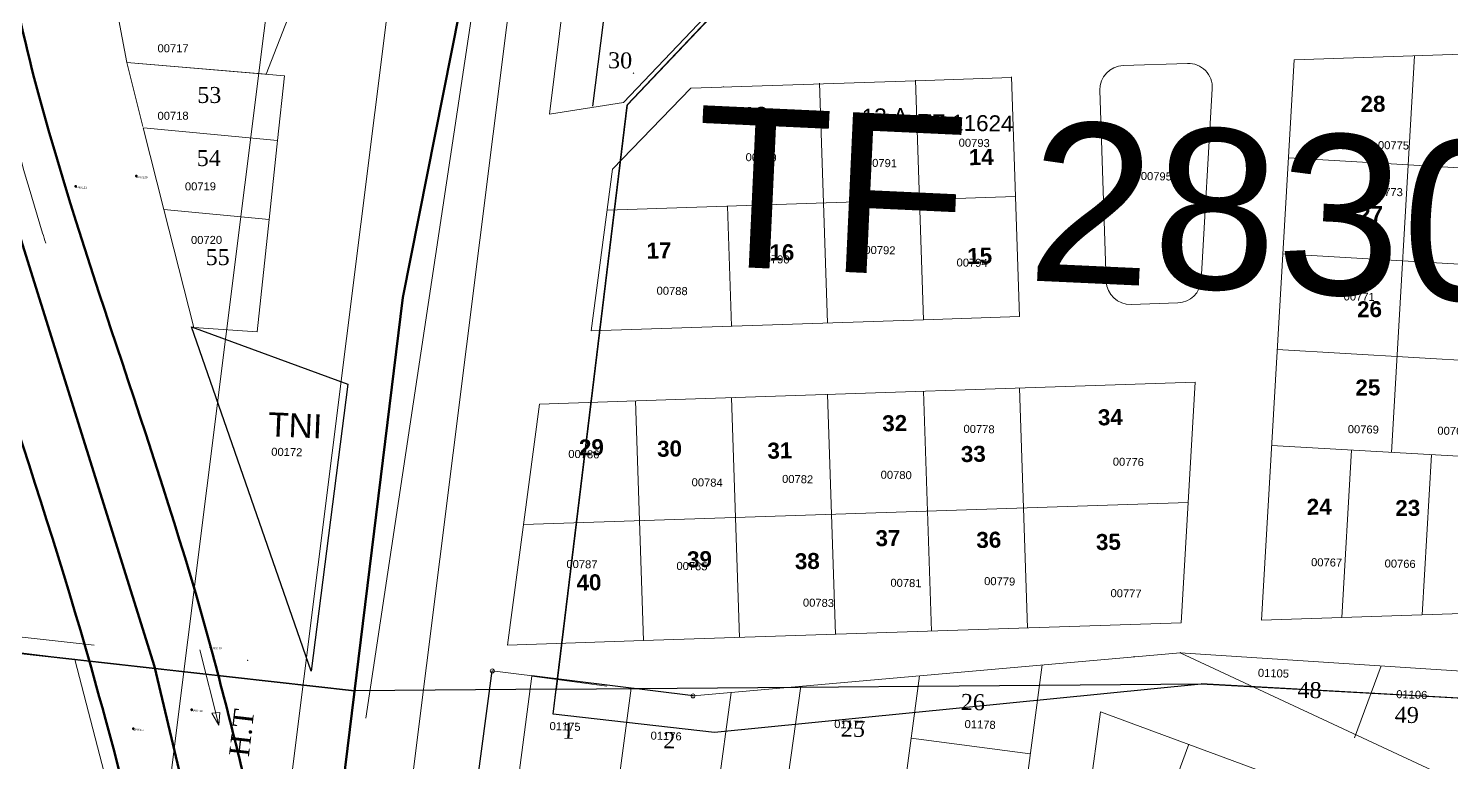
# Model space of a CAD drawing. Header units: metres. Extents: x 251686 to 255059, y 1627526 to 1631912.
# Drawn here: x 253599.5 to 253777.3, y 1631176.2 to 1631268 of the extents above; entities that cross this region are included whole.
import ezdxf
from ezdxf.enums import TextEntityAlignment as Align

# ---------------------------------------------------------------- set-up
doc = ezdxf.new("R2010")
doc.units = ezdxf.units.M
doc.header["$MEASUREMENT"] = 0
doc.linetypes.add('DGN Style 2', pattern=[29.229957, 17.537974, -11.691983])
for name, color, linetype in [('A_revoir_niveau_0', 7, 'Continuous'), ('limites_parcelles', 7, 'Continuous'), ('limites_sections', 7, 'Continuous'), ('limites_tf', 7, 'Continuous'), ('numero_lot', 7, 'Continuous'), ('numero_parcelle', 7, 'Continuous'), ('toponymie', 7, 'Continuous')]:
    doc.layers.add(name, color=color, linetype=linetype)
for name, color, linetype, lineweight in [('Div_Cont', 7, 'Continuous', 0), ('Division - Cotations Texte', 7, 'Continuous', 0), ('imptf3640', 7, 'Continuous', 0), ('morcellements', 5, 'Continuous', 13), ('Numero Titre Foncier', 4, 'Continuous', 0), ('Régularisation', 1, 'Continuous', 40), ('Voirie', 252, 'Continuous', 0)]:
    doc.layers.add(name, color=color, linetype=linetype, lineweight=lineweight)
doc.layers.add('Lignes HT Vectorisées', color=6, linetype='Continuous', lineweight=0, true_color=0xff00ff)
doc.styles.get("Standard").update_dxf_attribs({"font": 'txt.shx'})
doc.styles.add('Style-Arial', font='arial.ttf')
doc.styles.add('Style-FANCY', font='times.ttf')
doc.styles.add('Style-Times New Roman', font='times.ttf')
doc.styles.add('style1', font='')
doc.styles.add('Times 3.0', font='times.ttf', dxfattribs={"width": 0.99, "height": 3})
doc.styles.get('style1').set_extended_font_data('Times New Roman', bold=True)

msp = doc.modelspace()

# ---------------------------------------------------------------- linework, layer by layer
at = {"layer": 'A_revoir_niveau_0', "color": 3, "lineweight": 0, "ltscale": 39.37}
for p, q in [((253744.282094, 1631263.593368), (253736.243604, 1631263.326762)), ((253747.37643, 1631260.420144), (253745.97823, 1631236.475211)), ((253734.136385, 1631236.356822), (253733.344702, 1631260.228981)), ((253737.2341, 1631233.45791), (253743.082707, 1631233.651741))]:
    msp.add_line(p, q, dxfattribs=at)
at = {"layer": 'A_revoir_niveau_0', "lineweight": 0, "ltscale": 39.37}
for p, q in [((253672.447511, 1631250.36719), (253682.238223, 1631260.480822)), ((253710.288125, 1631261.411129), (253682.238223, 1631260.480822)), ((253686.301362, 1631260.61558), (253686.297985, 1631260.717431)), ((253699.285252, 1631231.145891), (253698.291367, 1631261.115172)), ((253711.27866, 1631231.542845), (253710.28475, 1631261.512914)), ((253722.281507, 1631261.808904), (253710.288125, 1631261.411129)), ((253723.272052, 1631231.940324), (253722.278132, 1631261.910656)), ((253669.771532, 1631230.167236), (253672.447511, 1631250.36719)), ((253671.768504, 1631245.241624), (253722.774874, 1631246.932053)), ((253687.291843, 1631230.748937), (253686.7947, 1631245.739615)), ((253669.771532, 1631230.167236), (253711.27866, 1631231.542845)), ((253711.27866, 1631231.542845), (253723.272052, 1631231.940324))]:
    msp.add_line(p, q, dxfattribs=at)
at = {"layer": 'A_revoir_niveau_0', "color": 5, "linetype": 'Continuous', "lineweight": 30}
for p, q in [((253643.297077, 1631081.05512), (253657.411361, 1631187.639812)), ((253682.50071, 1631184.521473), (253662.371344, 1631187.023155))]:
    msp.add_line(p, q, dxfattribs=at)
at = {"layer": 'A_revoir_niveau_0', "color": 1, "lineweight": 0, "ltscale": 39.37}
msp.add_line((253682.50071, 1631184.521473), (253657.411361, 1631187.639812), dxfattribs=at)
at = {"layer": 'A_revoir_niveau_0', "color": 7, "linetype": 'Continuous', "lineweight": 0}
msp.add_line((253655.946461, 1631138.495991), (253662.367647, 1631186.983214), dxfattribs=at)
at = {"layer": 'A_revoir_niveau_0', "color": 7, "linetype": 'Continuous', "lineweight": 13}
msp.add_line((253679.840437, 1631129.685661), (253687.249412, 1631184.942601), dxfattribs=at)
at = {"layer": 'A_revoir_niveau_0', "color": 7, "flags": 128}
msp.add_lwpolyline([(253675.234958, 1631299.968189), (253669.935045, 1631258.237417)], dxfattribs=at)
at = {"layer": 'A_revoir_niveau_0', "lineweight": 0, "ltscale": 39.37}
for centre in [(253657.411361, 1631187.639812), (253682.50071, 1631184.521473)]:
    msp.add_circle(centre, 0.25, dxfattribs=at)
at = {"layer": 'A_revoir_niveau_0', "color": 3, "lineweight": 0, "ltscale": 39.37}
for centre, start, end in [((253736.343047, 1631260.328417), 91.899585, 181.899429), ((253744.381538, 1631260.595023), 356.658161, 91.899585), ((253737.13473, 1631236.456258), 181.899429, 271.898174), ((253742.983337, 1631236.650089), 271.898174, 356.658161)]:
    msp.add_arc(centre, 2.999994, start, end, dxfattribs=at)
at = {"layer": 'A_revoir_niveau_0', "color": 0, "linetype": 'Continuous', "lineweight": 13}
msp.add_open_spline([(253601.628372, 1631241.131101), (253601.496953, 1631241.549315), (253601.365543, 1631241.967535), (253601.234143, 1631242.38576), (253599.367787, 1631248.326068), (253597.724816, 1631254.325346), (253596.17797, 1631260.36765), (253594.645512, 1631266.35375), (253593.463681, 1631272.406179), (253592.535928, 1631278.511186), (253592.072477, 1631281.560891), (253591.681611, 1631284.613735), (253591.349546, 1631287.678995), (253591.017127, 1631290.747519), (253590.725181, 1631293.813061), (253590.486881, 1631296.892798), (253590.083988, 1631302.099711), (253589.869198, 1631307.310836), (253589.785643, 1631312.522985), (253589.702231, 1631317.726311), (253589.869106, 1631322.936967), (253590.200281, 1631328.136904), (253590.401774, 1631331.300658), (253590.697674, 1631334.45058), (253591.131602, 1631337.594354), (253591.565783, 1631340.739971), (253592.067674, 1631343.863384), (253592.692807, 1631346.974081), (253593.321226, 1631350.101128), (253593.99738, 1631353.210659), (253594.738922, 1631356.311265), (253595.486, 1631359.435015), (253596.291767, 1631362.539074), (253597.124973, 1631365.641084), (253597.670933, 1631367.673685), (253598.289704, 1631369.680563), (253598.94185, 1631371.684006), (253599.581411, 1631373.648788), (253600.356466, 1631375.554883), (253601.225433, 1631377.435634), (253602.114725, 1631379.360375), (253603.116604, 1631381.209243), (253604.240298, 1631383.005104), (253604.829873, 1631383.947347), (253605.443058, 1631384.864823), (253606.104642, 1631385.755635), (253606.798566, 1631386.689991), (253607.514643, 1631387.600681), (253608.251023, 1631388.501553), (253608.921252, 1631389.321496), (253609.632079, 1631390.098211), (253610.34258, 1631390.886507), (253611.031527, 1631391.650888), (253611.637279, 1631392.320281), (253612.609188, 1631392.965887), (253614.245842, 1631394.053062), (253615.945375, 1631394.919088), (253617.583854, 1631394.408917), (253620.434403, 1631393.521347), (253623.297684, 1631392.551486), (253626.132562, 1631391.558312)], degree=3, knots=[0, 0, 0, 0, 0.00356647243, 0.00356647243, 0.00356647243, 0.05422330455, 0.05422330455, 0.05422330455, 0.10440893434, 0.10440893434, 0.10440893434, 0.12947874911, 0.12947874911, 0.12947874911, 0.15457526666, 0.15457526666, 0.15457526666, 0.19700595864, 0.19700595864, 0.19700595864, 0.23936482057, 0.23936482057, 0.23936482057, 0.26513686998, 0.26513686998, 0.26513686998, 0.29092402794, 0.29092402794, 0.29092402794, 0.3168467208, 0.3168467208, 0.3168467208, 0.34296291918, 0.34296291918, 0.34296291918, 0.36007562782, 0.36007562782, 0.36007562782, 0.37685809544, 0.37685809544, 0.37685809544, 0.39403310528, 0.39403310528, 0.39403310528, 0.40304440498, 0.40304440498, 0.40304440498, 0.41249619668, 0.41249619668, 0.41249619668, 0.42109889594, 0.42109889594, 0.42109889594, 0.42944061362, 0.42944061362, 0.42944061362, 0.44348771485, 0.44348771485, 0.44348771485, 0.46792619985, 0.46792619985, 0.46792619985, 0.46792619985], dxfattribs=at)
at = {"layer": 'A_revoir_niveau_0', "color": 7, "linetype": 'Continuous', "lineweight": 0}
for p in [(253743.374075, 1631189.919895), (253657.411361, 1631187.639812), (253682.50071, 1631184.521473)]:
    msp.add_point(p, dxfattribs=at)
at = {"layer": 'A_revoir_niveau_0', "lineweight": 13}
msp.add_point((253626.83608, 1631188.946393), dxfattribs=at)
at = {"layer": 'A_revoir_niveau_0', "color": 7, "lineweight": 0}
msp.add_3dface([(253610.156, 1631272.119), (253632.22, 1631270.023), (253629.168467, 1631262.229938), (253611.746471, 1631263.700887)], dxfattribs=at)
at = {"layer": 'Div_Cont', "color": 1}
msp.add_line((253674.999969, 1631262.307059), (253675.10676, 1631262.418528), dxfattribs=at)
at = {"layer": 'Division - Cotations Texte', "color": 1, "linetype": 'Continuous', "lineweight": 0}
msp.add_line((253671.741384, 1631185.741433), (253662.367647, 1631186.983214), dxfattribs=at)
msp.add_point((253737.606282, 1631189.408481), dxfattribs=at)
at = {"layer": 'imptf3640', "lineweight": 13, "ltscale": 0.02, "flags": 128}
for points in [[(253641.632759, 1631181.744626), (253664.047063, 1631330.849658)], [(253620.873819, 1631190.261943), (253623.244427, 1631180.87895), (253622.37879, 1631182.361544), (253623.358038, 1631182.462401), (253623.244427, 1631180.87895)]]:
    msp.add_lwpolyline(points, dxfattribs=at)
at = {"layer": 'Lignes HT Vectorisées', "color": 5, "flags": 128}
msp.add_lwpolyline([(253756.669149, 1629670.287472), (253861.621399, 1629827.964829), (253775.882942, 1630131.985118), (253683.847384, 1630461.074745), (253586.374624, 1630811.106198), (253617.63126, 1631056.920646), (253648.501603, 1631303.479896), (253822.386232, 1631416.29853), (253967.163614, 1631512.857485)], dxfattribs=at)
at = {"layer": 'limites_parcelles', "color": 7, "linetype": 'Continuous', "lineweight": 0}
for p, q in [((253757.60458, 1631264.035966), (253753.514414, 1631193.989664)), ((253630.587907, 1631253.948892), (253631.445029, 1631262.037727)), ((253630.587907, 1631253.948892), (253613.83742, 1631255.537235)), ((253629.542536, 1631244.083519), (253630.587907, 1631253.948892)), ((253629.542536, 1631244.083519), (253616.396093, 1631245.330114)), ((253628.051288, 1631230.010309), (253629.542536, 1631244.083519)), ((253620.135106, 1631230.55718), (253628.051288, 1631230.010309)), ((253590.334397, 1631192.793242), (253607.677572, 1631190.865669)), ((253743.374075, 1631189.919895), (253789.633165, 1631168.341148)), ((253716.526359, 1631116.080355), (253726.102407, 1631188.388195)), ((253768.467082, 1631188.271713), (253765.145294, 1631179.259332)), ((253702.10585, 1631121.446835), (253710.791744, 1631187.030102)), ((253667.97934, 1631134.145334), (253674.777302, 1631185.481409)), ((253687.686323, 1631126.812297), (253695.952182, 1631185.714387)), ((253729.333695, 1631151.858213), (253733.396689, 1631182.534915)), ((253733.396689, 1631182.534915), (253788.949015, 1631162.016768)), ((253724.63268, 1631177.281079), (253709.761823, 1631179.250908)), ((253744.462587, 1631178.480179), (253739.151717, 1631164.208721))]:
    msp.add_line(p, q, dxfattribs=at)
at = {"layer": 'limites_parcelles', "color": 7, "lineweight": 0, "ltscale": 39.37}
for p, q in [((253787.713889, 1631265.033834), (253757.604537, 1631264.035222)), ((253772.659213, 1631264.534528), (253769.764618, 1631214.963024)), ((253756.8887, 1631251.776129), (253786.837625, 1631250.027342)), ((253756.189185, 1631239.796559), (253786.138111, 1631238.047771)), ((253755.48967, 1631227.816988), (253785.438596, 1631226.068201)), ((253680.296751, 1631221.565449), (253745.23328, 1631223.717544)), ((253745.23328, 1631223.717544), (253743.477978, 1631193.657042)), ((253663.304362, 1631221.001923), (253680.296751, 1631221.565449)), ((253676.300225, 1631191.430669), (253675.30634, 1631221.39995)), ((253688.293616, 1631191.828148), (253687.299723, 1631221.797692)), ((253700.287007, 1631192.225627), (253699.293105, 1631222.195434)), ((253712.280399, 1631192.623107), (253711.286488, 1631222.593176)), ((253724.27379, 1631193.020586), (253723.279902, 1631222.989976)), ((253659.307836, 1631190.867143), (253663.304362, 1631221.001923)), ((253754.790155, 1631215.837418), (253784.739081, 1631214.088631)), ((253764.77313, 1631215.254489), (253763.550851, 1631194.322287)), ((253774.756106, 1631214.67156), (253773.587287, 1631194.65491)), ((253661.306882, 1631205.93486), (253744.35563, 1631208.687317)), ((253753.514414, 1631193.989664), (253783.623723, 1631194.987533)), ((253676.300225, 1631191.430669), (253743.477978, 1631193.657042)), ((253659.307836, 1631190.867143), (253676.300225, 1631191.430669)), ((253743.374075, 1631189.919895), (253682.50071, 1631184.521473)), ((253789.827806, 1631186.868706), (253743.374075, 1631189.919895))]:
    msp.add_line(p, q, dxfattribs=at)
at = {"layer": 'limites_parcelles', "color": 7, "lineweight": 0, "flags": 128}
msp.add_lwpolyline([(253761.441639, 1630127.929408), (253669.399425, 1630457.042785), (253571.924424, 1630807.082271), (253571.51908, 1630809.029393), (253571.374904, 1630811.013026), (253571.494427, 1630812.998296), (253602.749246, 1631058.798456), (253633.6178, 1631305.343416), (253634.165779, 1631307.894016), (253635.14739, 1631310.311098), (253636.532942, 1631312.521547), (253638.280524, 1631314.458505), (253640.337273, 1631316.063379), (253814.14227, 1631428.830345), (253814.14227, 1631428.830345), (253950.854808, 1631520.01047), (253983.472344, 1631505.704533), (253830.629866, 1631403.767217), (253662.51866, 1631294.693741), (253632.51326, 1631055.042836), (253601.636463, 1630812.215479), (253698.295348, 1630465.106707), (253790.324263, 1630136.040833)], dxfattribs=at)
at = {"layer": 'limites_parcelles', "color": 7, "linetype": 'Continuous', "lineweight": 0, "flags": 128}
for points in [[(253631.445029, 1631262.037727), (253611.746471, 1631263.700887), (253613.775606, 1631255.683724)], [(253613.812074, 1631255.539638), (253616.396093, 1631245.330114)], [(253616.396093, 1631245.330114), (253620.135106, 1631230.55718)]]:
    msp.add_lwpolyline(points, dxfattribs=at)
at = {"layer": 'limites_sections', "color": 112, "linetype": 'Continuous', "lineweight": 40, "flags": 128}
for points in [[(253674.590697, 1631377.408104), (253696.537777, 1631631.552986), (253757.0504, 1631605.0124), (254274.3391, 1631378.1314), (254391.230087, 1631349.844634), (254373.700701, 1631270.312536), (254242.098307, 1630809.467069), (253976.914647, 1630881.792805), (253928.216166, 1630961.492497), (253736.80282, 1630938.191521), (253609.69659, 1630931.397239), (253609.133378, 1630987.020807), (253623.83294, 1631051.575567), (253646.244957, 1631234.319701), (253674.590697, 1631377.408104)], [(253674.590697, 1631377.408104), (253674.590697, 1631377.408104), (253646.244957, 1631234.319701), (253623.83294, 1631051.575567), (253609.133378, 1630987.020807), (253440.819697, 1630955.12805), (253435.967436, 1630934.255873), (253410.924755, 1630940.010543), (253397.397847, 1630905.717981), (253240.051375, 1630964.260416), (253159.014814, 1630953.400816), (252902.302406, 1631004.373492), (252917.511762, 1631033.512299), (252933.615556, 1631071.636486), (253042.666678, 1631330.256564), (253197.294172, 1631271.365351), (253325.36771, 1631355.405241), (253397.015191, 1631407.238072), (253416.952786, 1631422.235841), (253456.97, 1631424.24), (253481.6913, 1631407.086037), (253494.993744, 1631402.644051), (253581.47345, 1631387.191228), (253674.590697, 1631377.408104)]]:
    msp.add_lwpolyline(points, close=True, dxfattribs=at)
at = {"layer": 'limites_tf', "color": 5, "linetype": 'Continuous', "lineweight": 30}
for p, q in [((253674.282186, 1631258.386102), (253818.461117, 1631410.52824)), ((253665.023716, 1631182.247359), (253674.282186, 1631258.386102)), ((253592.188361, 1631190.523321), (253640.192874, 1631185.146443)), ((253792.474854, 1631183.449861), (253745.991178, 1631186.006322))]:
    msp.add_line(p, q, dxfattribs=at)
at = {"layer": 'limites_tf', "color": 5, "linetype": 'Continuous', "lineweight": 30, "flags": 128}
for points in [[(254274.3391, 1631378.1314), (254094.976587, 1631456.799166), (254025.54142, 1631439.008178), (253929.864547, 1631439.792616), (253905.635539, 1631445.95606), (253905.632255, 1631445.956895), (253818.461883, 1631410.543913), (253674.277908, 1631258.406557), (253665.394457, 1631185.372073), (253745.984499, 1631186.024399), (253792.46809, 1631183.466396), (253798.245874, 1631304.469707), (253966.13604, 1631327.311891), (253984.263036, 1631250.786115), (254072.173207, 1631231.504368), (254122.355221, 1631360.284141), (254263.725588, 1631310.14601), (254286.770059, 1631375.123199), (254274.3391, 1631378.1314)], [(253665.298018, 1630991.891082), (253758.103332, 1631011.356759), (253790.774384, 1631110.815619), (253792.481205, 1631183.445644), (253745.997615, 1631186.003646), (253685.18485, 1631179.959457), (253665.030028, 1631182.247368), (253665.407573, 1631185.35132), (253640.199282, 1631185.147275), (253592.194947, 1631190.525745), (253559.001348, 1631071.690006), (253620.765602, 1631025.31646), (253639.221257, 1631011.459902), (253665.062901, 1630992.067521), (253665.089254, 1630992.072514), (253665.087212, 1630992.049277), (253665.298018, 1630991.891082)]]:
    msp.add_lwpolyline(points, close=True, dxfattribs=at)
at = {"layer": 'morcellements', "color": 2, "linetype": 'Continuous', "lineweight": 13, "flags": 128}
msp.add_lwpolyline([(253587.831, 1631191.23), (253605.259132, 1631189.056799), (253614.025453, 1631155.342849), (253613.221204, 1631149.23096), (253579.398356, 1631161.463262), (253587.831, 1631191.23)], close=True, dxfattribs=at)
at = {"layer": 'Régularisation', "color": 1, "linetype": 'Continuous', "lineweight": 13, "flags": 128}
msp.add_lwpolyline([(253839.764432, 1631477.428908), (253862.454658, 1631456.808139), (253905.623831, 1631445.708344), (253818.364453, 1631410.503997), (253673.8142, 1631258.714609), (253664.56035, 1631257.260146), (253678.091869, 1631366.549654), (253696.37845, 1631371.500713), (253714.560694, 1631385.713133), (253732.851333, 1631402.994682), (253767.095856, 1631437.91941), (253785.21246, 1631451.522411), (253805.648614, 1631462.903862), (253839.764432, 1631477.428908)], close=True, dxfattribs=at)
at = {"layer": 'Régularisation', "color": 1, "linetype": 'Continuous', "lineweight": 30}
msp.add_3dface([(253619.822126, 1631230.645878, 214456.700023), (253639.354383, 1631223.479552, 214456.700023), (253634.808428, 1631187.617036, 214456.700023)], dxfattribs=at)
at = {"layer": 'voirie', "color": 7, "linetype": 'Continuous', "lineweight": 80}
for p, q in [((253615.200063, 1631188.191398), (253592.657565, 1631260.270279)), ((253620.962863, 1631164.114474), (253615.200063, 1631188.191398))]:
    msp.add_line(p, q, dxfattribs=at)
for points, knots in [([(253509.794243, 1631705.459673), (253517.191333, 1631698.261828), (253524.588424, 1631691.063983), (253531.985514, 1631683.866138), (253536.537074, 1631679.437177), (253539.193052, 1631673.463741), (253542.061743, 1631667.696376), (253546.328939, 1631659.117386), (253549.880225, 1631650.584514), (253552.444753, 1631641.326407), (253554.628455, 1631633.44311), (253556.050551, 1631625.52684), (253556.273139, 1631617.500048), (253556.463705, 1631610.628057), (253556.415519, 1631603.688219), (253555.559067, 1631596.852248), (253554.697487, 1631589.975349), (253553.840938, 1631583.10189), (253552.789271, 1631576.253797), (253550.602424, 1631562.013804), (253548.392616, 1631547.779831), (253546.201814, 1631533.540665), (253543.857361, 1631518.302841), (253541.57784, 1631503.054118), (253539.305748, 1631487.808473), (253538.21101, 1631480.462823), (253538.594992, 1631472.921242), (253539.622091, 1631465.526948), (253540.273432, 1631460.837807), (253541.984434, 1631456.486382), (253544.212414, 1631452.161863), (253547.094067, 1631446.568561), (253550.619237, 1631441.777572), (253554.637161, 1631437.148863), (253558.337684, 1631432.885804), (253563.822011, 1631430.966256), (253567.675304, 1631426.500987), (253576.090012, 1631416.749861), (253584.806864, 1631406.018817), (253584.497443, 1631393.815078), (253584.291825, 1631385.70537), (253583.488517, 1631377.5521), (253582.664247, 1631369.455466), (253581.352765, 1631356.573033), (253579.546272, 1631343.707712), (253578.477275, 1631330.813834), (253577.516314, 1631319.223045), (253578.232656, 1631307.504293), (253579.331512, 1631295.884551), (253580.492014, 1631283.612942), (253582.145392, 1631271.425667), (253585.349271, 1631259.478712), (253592.042684, 1631234.519626), (253601.075807, 1631210.541817), (253607.940211, 1631185.773482), (253609.982447, 1631178.404629), (253611.969353, 1631171.047473), (253613.598025, 1631163.547279), (253615.86122, 1631153.125046), (253617.192832, 1631142.618882), (253618.192363, 1631132.009784), (253618.974313, 1631123.710096), (253619.451084, 1631115.409742), (253619.420707, 1631107.107284), (253619.383915, 1631097.05167), (253619.258135, 1631086.954445), (253618.136797, 1631076.936983), (253613.085338, 1631031.809812), (253607.920798, 1630986.823369), (253602.873829, 1630941.760225), (253598.505641, 1630902.757754), (253594.657551, 1630863.693173), (253589.788853, 1630824.74971), (253588.779408, 1630816.675427), (253587.769964, 1630808.601144), (253586.76052, 1630800.526861)], [0, 0, 0, 0, 0.032868656, 0.032868656, 0.032868656, 0.0530933214, 0.0530933214, 0.0530933214, 0.0831776336, 0.0831776336, 0.0831776336, 0.1087944889, 0.1087944889, 0.1087944889, 0.1307258908, 0.1307258908, 0.1307258908, 0.1527885997, 0.1527885997, 0.1527885997, 0.1986660178, 0.1986660178, 0.1986660178, 0.2477610268, 0.2477610268, 0.2477610268, 0.2714159597, 0.2714159597, 0.2714159597, 0.2864168956, 0.2864168956, 0.2864168956, 0.3058190024, 0.3058190024, 0.3058190024, 0.3236884171, 0.3236884171, 0.3236884171, 0.3627111306, 0.3627111306, 0.3627111306, 0.3886427564, 0.3886427564, 0.3886427564, 0.429902174, 0.429902174, 0.429902174, 0.4669918102, 0.4669918102, 0.4669918102, 0.5061621734, 0.5061621734, 0.5061621734, 0.5879952786, 0.5879952786, 0.5879952786, 0.6123415301, 0.6123415301, 0.6123415301, 0.6461729623, 0.6461729623, 0.6461729623, 0.6726399011, 0.6726399011, 0.6726399011, 0.7046956251, 0.7046956251, 0.7046956251, 0.8491018716, 0.8491018716, 0.8491018716, 0.9740865025, 0.9740865025, 0.9740865025, 1, 1, 1, 1]), ([(253618.558244, 1630811.932652), (253615.639965, 1630812.823285), (253612.721686, 1630813.713918), (253609.803407, 1630814.60455), (253607.051619, 1630815.444371), (253604.28836, 1630818.63114), (253604.597998, 1630821.489492), (253608.879476, 1630861.012923), (253613.679035, 1630900.534004), (253618.076199, 1630940.073487), (253623.136282, 1630985.573973), (253628.268606, 1631030.976074), (253633.223772, 1631076.576022), (253634.317535, 1631086.641381), (253634.390859, 1631096.772138), (253634.417469, 1631106.867911), (253634.441295, 1631115.907208), (253633.982819, 1631124.943612), (253633.083457, 1631133.978144), (253632.018726, 1631144.673885), (253630.477717, 1631155.231028), (253628.292656, 1631165.75292), (253626.554852, 1631174.121101), (253624.462729, 1631182.356365), (253622.245744, 1631190.583704), (253615.784295, 1631214.56245), (253606.592977, 1631237.586064), (253600.20021, 1631261.731338), (253597.027588, 1631273.714228), (253595.436991, 1631285.931137), (253594.149848, 1631298.19839), (253593.061889, 1631308.567295), (253593.037429, 1631319.04618), (253593.55566, 1631329.437908), (253594.188212, 1631342.122032), (253596.8899, 1631354.525442), (253600.110726, 1631367.008141), (253602.257842, 1631375.329548), (253604.954448, 1631382.588503), (253611.011083, 1631389.976855), (253613.642329, 1631393.186654), (253616.792364, 1631396.786055), (253620.285227, 1631395.975768), (253624.378482, 1631395.0262), (253628.459689, 1631393.20247), (253632.606743, 1631392.010686), (253636.54384, 1631390.87924), (253640.468697, 1631389.654666), (253644.453802, 1631388.746699), (253649.761946, 1631387.537291), (253655.405416, 1631388.431876), (253660.812723, 1631389.297499), (253665.215455, 1631390.002306), (253669.489528, 1631390.982027), (253673.644372, 1631392.898265), (253678.238138, 1631395.016937), (253682.490995, 1631397.435796), (253686.073026, 1631400.813738), (253690.223101, 1631404.727358), (253694.323273, 1631408.653403), (253698.389043, 1631412.636025), (253711.293324, 1631425.2764), (253724.093398, 1631438.011808), (253737.033453, 1631450.616925), (253740.955361, 1631454.437318), (253745.028885, 1631458.085565), (253749.109963, 1631461.745752), (253753.835806, 1631465.984208), (253758.828345, 1631469.83763), (253764.00603, 1631473.567288), (253774.841242, 1631481.37225), (253786.412482, 1631487.56758), (253798.462042, 1631493.48), (253808.963888, 1631498.632994), (253819.557771, 1631502.666107), (253830.925024, 1631505.693489), (253838.266496, 1631507.648705), (253845.655041, 1631508.615547), (253853.090516, 1631508.931646), (253861.206892, 1631509.276692), (253869.398631, 1631508.891861), (253877.514405, 1631507.757047), (253885.439796, 1631506.648854), (253893.544762, 1631505.622911), (253900.743999, 1631502.228111), (253936.629224, 1631485.306432), (253972.51445, 1631468.384754), (254008.399675, 1631451.463076)], [0, 0, 0, 0, 0.0087382484, 0.0087382484, 0.0087382484, 0.0169779686, 0.0169779686, 0.0169779686, 0.1309114656, 0.1309114656, 0.1309114656, 0.2620216633, 0.2620216633, 0.2620216633, 0.2909618549, 0.2909618549, 0.2909618549, 0.3168735907, 0.3168735907, 0.3168735907, 0.3475497981, 0.3475497981, 0.3475497981, 0.3719469377, 0.3719469377, 0.3719469377, 0.4430528956, 0.4430528956, 0.4430528956, 0.4783415758, 0.4783415758, 0.4783415758, 0.5081693578, 0.5081693578, 0.5081693578, 0.5445770939, 0.5445770939, 0.5445770939, 0.5688477719, 0.5688477719, 0.5688477719, 0.5793919363, 0.5793919363, 0.5793919363, 0.5917485506, 0.5917485506, 0.5917485506, 0.6034795707, 0.6034795707, 0.6034795707, 0.6191052461, 0.6191052461, 0.6191052461, 0.6318279681, 0.6318279681, 0.6318279681, 0.6458947313, 0.6458947313, 0.6458947313, 0.6621922199, 0.6621922199, 0.6621922199, 0.7139185453, 0.7139185453, 0.7139185453, 0.7295959021, 0.7295959021, 0.7295959021, 0.7477501072, 0.7477501072, 0.7477501072, 0.7857409622, 0.7857409622, 0.7857409622, 0.8188520569, 0.8188520569, 0.8188520569, 0.840236657, 0.840236657, 0.840236657, 0.8635795445, 0.8635795445, 0.8635795445, 0.8863748433, 0.8863748433, 0.8863748433, 1, 1, 1, 1])]:
    msp.add_open_spline(points, degree=3, knots=knots, dxfattribs=at)
for p in [(253605.381617, 1631248.211852), (253612.955694, 1631249.500091), (253622.245744, 1631190.583704), (253619.838427, 1631182.787551), (253612.565184, 1631180.41022)]:
    msp.add_point(p, dxfattribs=at)

# ---------------------------------------------------------------- texts
at = {"layer": 'Numero Titre Foncier', "color": 4, "linetype": 'Continuous', "lineweight": 13, "style": 'Style-Arial'}
for s, height, rotation, p in [('TF 2830', 19.99996, 357.36, (253734.661847, 1631245.99491)), ('TF 11624', 1.999996, 359, (253716.555142, 1631256.15918)), ('TNI', 3, 357.69, (253632.797592, 1631218.344978, 214456.700023))]:
    msp.add_text(s, height=height, rotation=rotation, dxfattribs=at).set_placement(p, align=Align.MIDDLE_CENTER)
at = {"layer": 'numero_lot', "color": 7, "linetype": 'Continuous', "lineweight": 0, "style": 'Style-Arial'}
msp.add_text('13 A', height=2, rotation=1, dxfattribs=at).set_placement((253703.617113, 1631255.924761))
at = {"layer": 'numero_lot', "color": 7, "linetype": 'Continuous', "lineweight": 0, "style": 'Style-FANCY'}
for s, p in [('48', (253759.526781, 1631185.249288)), ('26', (253717.465691, 1631183.743131)), ('49', (253771.677426, 1631182.144763)), ('1', (253666.908382, 1631180.15794)), ('25', (253702.473219, 1631180.407284)), ('2', (253679.53759, 1631178.96435))]:
    msp.add_text(s, height=1.999994, rotation=359, dxfattribs=at).set_placement(p, align=Align.MIDDLE_CENTER)
at = {"layer": 'numero_lot', "color": 7, "lineweight": 0, "insert": (253673.392389, 1631263.955676), "char_height": 2, "attachment_point": 5, "rotation": 359.29839563, "line_spacing_factor": 0.6}
msp.add_mtext('\\fTimes New Roman|b0|i0|c00|p23;30', dxfattribs=at)
at = {"layer": 'numero_lot', "color": 7, "linetype": 'Continuous', "lineweight": 0, "char_height": 2, "attachment_point": 7, "rotation": 0.99997641, "line_spacing_factor": 0.72, "style": 'style1'}
for s, insert in [('\\fArial|b1|i0|c00|p39;28', (253765.921657, 1631257.474988)), ('\\fArial|b1|i0|c00|p39;13', (253688.729033, 1631256.081168)), ('\\fArial|b1|i0|c00|p39;14', (253716.97195, 1631250.855892)), ('\\fArial|b1|i0|c00|p39;27', (253765.622151, 1631243.719749)), ('\\fArial|b1|i0|c00|p39;17', (253676.714255, 1631239.174728)), ('\\fArial|b1|i0|c00|p39;16', (253692.061575, 1631238.909309)), ('\\fArial|b1|i0|c00|p39;15', (253716.780389, 1631238.47682)), ('\\fArial|b1|i0|c00|p39;26', (253765.484825, 1631231.800675)), ('\\fArial|b1|i0|c00|p39;25', (253765.284861, 1631222.019399)), ('\\fArial|b1|i0|c00|p39;32', (253706.15661, 1631217.55486)), ('\\fArial|b1|i0|c00|p39;34', (253733.104833, 1631218.299859)), ('\\fArial|b1|i0|c00|p39;29', (253668.269422, 1631214.540482)), ('\\fArial|b1|i0|c00|p39;30', (253678.030396, 1631214.369544)), ('\\fArial|b1|i0|c00|p39;31', (253691.81233, 1631214.130132)), ('\\fArial|b1|i0|c00|p39;33', (253715.981392, 1631213.709379)), ('\\fArial|b1|i0|c00|p39;24', (253759.193816, 1631207.143502)), ('\\fArial|b1|i0|c00|p39;23', (253770.264638, 1631206.952762)), ('\\fArial|b1|i0|c00|p39;37', (253705.317924, 1631203.191443)), ('\\fArial|b1|i0|c00|p39;36', (253717.915461, 1631202.974022)), ('\\fArial|b1|i0|c00|p39;35', (253732.857266, 1631202.712191)), ('\\fArial|b1|i0|c00|p39;39', (253681.778261, 1631200.546292)), ('\\fArial|b1|i0|c00|p39;38', (253695.241457, 1631200.311983)), ('\\fArial|b1|i0|c00|p39;40', (253667.958502, 1631197.64624))]:
    msp.add_mtext(s, dxfattribs=dict(at, insert=insert))
at = {"layer": 'numero_parcelle', "color": 5, "lineweight": 0, "style": 'Style-Arial'}
for s, rotation, p in [('00717', 0.23, (253615.588883, 1631265.974426)), ('00718', 0.23, (253615.588883, 1631257.537541)), ('00793', 359, (253715.697285, 1631254.183391)), ('00775', 359, (253768.084531, 1631253.883031)), ('00789', 359, (253689.076246, 1631252.367526)), ('00791', 359, (253704.111168, 1631251.670801)), ('00795', 359, (253738.454183, 1631250.015139)), ('00719', 0.23, (253619.01293, 1631248.709555)), ('00773', 359, (253767.312188, 1631248.056716)), ('00720', 0.23, (253619.773432, 1631242.012463)), ('00790', 359, (253690.687809, 1631239.638572)), ('00792', 359, (253703.921052, 1631240.779039)), ('00794', 359, (253715.435864, 1631239.206593)), ('00788', 359, (253677.9536, 1631235.681979)), ('00771', 359, (253763.797458, 1631234.961742)), ('00778', 359, (253716.301793, 1631218.409227)), ('00769', 359, (253764.312675, 1631218.373097)), ('00768', 359, (253775.509021, 1631218.177664)), ('00172', 358.92, (253629.812578, 1631215.545214, 214456.700023)), ('00786', 359, (253666.926784, 1631215.270289)), ('00776', 359, (253734.955516, 1631214.307455)), ('00780', 359, (253705.950709, 1631212.674809)), ('00784', 359, (253682.332046, 1631211.731352)), ('00782', 359, (253693.635529, 1631212.150752)), ('00767', 359, (253759.730206, 1631201.739183)), ('00787', 359, (253666.686703, 1631201.516087)), ('00785', 359, (253680.435622, 1631201.276099)), ('00766', 359, (253768.915233, 1631201.578858)), ('00781', 359, (253707.169718, 1631199.169323)), ('00779', 359, (253718.880259, 1631199.37605)), ('00783', 359, (253696.241008, 1631196.687707)), ('00777', 359, (253734.668548, 1631197.867059)), ('01105', 358.26587, (253753.094163, 1631187.913138, 0.00002)), ('01106', 358.26587, (253770.372696, 1631185.242919, 0.00002)), ('01175', 358.26587, (253664.588263, 1631181.257199)), ('01177', 358.26587, (253700.153099, 1631181.506543)), ('01178', 358.26587, (253716.443325, 1631181.506543)), ('01176', 358.26587, (253677.21747, 1631180.063609))]:
    msp.add_text(s, height=1, rotation=rotation, dxfattribs=at).set_placement(p, align=Align.TOP_LEFT)
at = {"layer": 'toponymie', "color": 4, "lineweight": 0, "style": 'Times 3.0', "width": 0.99}
for s, p in [('53', (253622.063364, 1631259.642502)), ('54', (253621.992198, 1631251.761197)), ('55', (253623.110385, 1631239.379247))]:
    msp.add_text(s, height=2, rotation=360, dxfattribs=at).set_placement(p, align=Align.MIDDLE_CENTER)
at = {"layer": 'toponymie', "color": 7, "linetype": 'DGN Style 2', "lineweight": 13, "style": 'Style-Times New Roman', "width": 0.99}
msp.add_text('AXE  H.T', height=2.499995, rotation=83.343673, dxfattribs=at).set_placement((253625.550738, 1631175.178789), align=Align.MIDDLE_CENTER)
at = {"layer": 'voirie', "color": 7, "linetype": 'Continuous', "lineweight": 80, "style": 'Style-Arial'}
for s, rotation, p in [('APIX121', 358.318, (253605.381617, 1631248.211852)), ('APIX120', 358.318, (253612.955694, 1631249.500091)), ('APIX119', 359.628, (253622.245744, 1631190.583704)), ('APIX118', 359.308, (253619.838427, 1631182.787551)), ('APIX117', 359.308, (253612.565184, 1631180.41022))]:
    msp.add_text(s, height=0.25, rotation=rotation, dxfattribs=at).set_placement(p, align=Align.TOP_LEFT)

doc.saveas('drawing.dxf')
